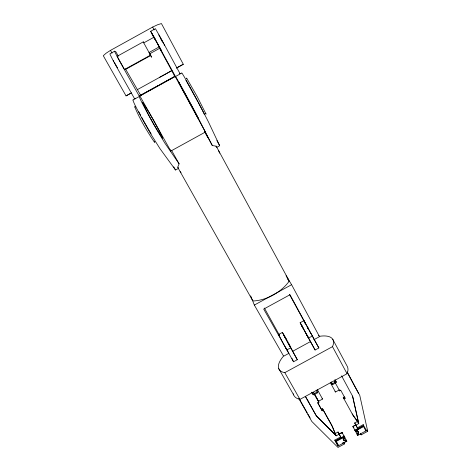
<?xml version="1.0" encoding="UTF-8"?>
<svg xmlns="http://www.w3.org/2000/svg" width="471" height="471" viewBox="0 0 471 471"><rect width="100%" height="100%" fill="white"/><g stroke="black" fill="none" stroke-linecap="round" stroke-linejoin="round"><path stroke-width="0.71" d="M356.158 431.624L356.435 430.6A2.261 2.014 -27.6 0 0 355.805 430.677L355.652 430.37L363.347 426.184L363.565 426.567L355.858 430.753L356.023 431.053A2.261 2.019 -27.6 0 1 357.883 434.474L357.689 434.079A2.261 2.014 -27.6 0 0 356.947 430.647M171.609 150.467L179.104 163.831L177.961 166.587L178.368 168.453L175.524 170.019L160.022 148.706L151.774 135.595A31.221 1.495 60.7 0 1 140.517 115.689L135.801 106.74M140.947 95.054L139.334 96.514A28.949 1.13 60.8 0 0 142.236 103.208L146.976 112.127A31.227 1.213 60.8 0 0 158.179 132.068L164.832 143.09L179.104 163.831M118.339 56.208L115.854 51.775L114.671 51.18L109.979 53.776A14.577 0.642 60.5 0 0 110.185 54.654L112.952 60.223A15.519 0.683 60.5 0 0 116.649 66.964L134.73 99.022L135.642 98.251M133.046 99.982L135.089 98.286M344.76 438.33L343.506 438.53M345.92 440.974L345.932 440.968A2.261 2.019 -26.5 0 1 344.042 437.565L343.665 436.882L335.976 441.056L338.531 445.684L335.976 441.056M357.677 434.091L358.19 435.004L357.978 434.615M176.26 68.165L183.301 64.274L161.423 23.55L157.432 24.822L152.651 27.071L110.491 50.379L106.175 53.164L103.279 55.702L126.045 95.878L131.562 92.84M125.439 68.866L140.676 95.301M175.071 76.314L140.399 95.448M150.679 31.274L155.418 28.684L159.834 36.349A15.572 0.3 61.6 0 1 162.66 41.536L180.181 73.941L175.471 76.537L150.679 31.274L154.441 38.74M143.219 41.895L117.126 56.314L124.527 69.49L125.227 69.596L150.708 55.519L143.219 41.895L143.578 42.514M143.761 42.873L153.958 37.238L155.395 39.747M149.743 53.782L159.893 48.177L157.661 43.903M124.527 69.49L150.484 55.154L150.708 55.519M126.045 95.878L130.432 93.452M159.716 77.297L171.939 70.55M137.155 89.755L171.768 70.65L159.292 47.677M176.902 67.8L183.301 64.274M139.775 95.701L154.3 87.683M155.571 86.982L158.115 85.581M160.022 84.527L174.641 76.461L175.524 76.543A28.966 0.389 61.5 0 1 179.215 82.808L184.114 91.651A31.245 0.418 61.5 0 1 195.029 111.762L212.315 145.557L215.365 146.01L216.825 147.299L219.674 145.733L208.488 122.018L201.441 108.23A31.251 0.701 61.6 0 0 190.578 88.089L185.651 79.246A28.966 0.654 61.6 0 0 181.812 73.052M179.528 73.764L181.824 73.07M134.73 99.022L139.428 96.431L121.406 64.333A15.519 0.577 60.6 0 1 117.709 57.592L114.906 52.04A14.577 0.542 60.6 0 1 114.671 51.18M170.808 151.073L205.368 132.051L175.212 76.514L139.899 96.002L170.808 151.073L170.673 149.813M283.401 355.552A12.128 0.465 61.6 0 1 283.359 355.717L254.34 305.073L291.596 284.702L319.232 336.147L318.702 335.37M288.535 343.288L297.289 359.72L293.521 361.775L286.692 349.594A9.785 0.294 61.5 0 1 282.312 341.769L278.632 334.457L282.394 332.408L286.715 339.921M302.565 327.174L300.145 322.717L303.901 320.663L310.842 333.45L310.218 332.326M286.88 349.906L290.672 347.833L297.289 359.72M312.361 336L318.867 347.957L315.093 350.012L308.564 338.072L312.361 336L289.977 294.74L263.713 309.1L288.611 352.85A12.122 0.371 61.5 0 0 288.629 352.697M289.011 353.279L283.259 356.423A30.75 12.534 -28.9 0 0 284.82 372.643L299.945 399.379L347.068 373.721A30.391 13.582 -28.9 0 0 346.997 365.873L332.714 339.25M292.85 351.189L310.76 341.416M313.957 339.673L320.351 336.188A30.75 12.534 -28.9 0 1 332.497 346.65L347.068 373.721M284.82 372.643L332.497 346.65M322.146 410.789L321.457 409.334L322.553 408.734L323.253 410.188L322.146 410.789L317.701 402.829L318.926 402.157L314.451 394.139L313.221 394.81L312.561 393.415L313.792 392.743L318.249 400.739M335.181 382.699L334.504 381.463L335.611 380.862L336.371 382.205L335.258 382.811L339.662 390.877L340.768 390.271M314.251 393.621L317.195 392.019L317.578 392.808L314.634 394.415L313.792 392.743M331.29 384.342L334.981 382.334M332.332 383.777L332.756 384.548L335.411 383.1L334.504 381.463M318.461 401.28L322.553 399.049L322.158 398.248M330.271 382.481L335.487 392.007L339.179 390M343.241 397.477L344.342 396.882L345.137 398.283L344.03 398.884L343.241 397.477L353.038 415.381L358.608 423.211L352.508 396.064M338.037 432.001L335.146 433.573L336.223 435.822L339.138 434.238L338.037 432.001L339.526 434.674M355.67 431.601L354.869 430.188L363.618 425.431L363.182 424.677L357.365 427.839L354.681 422.952L357.577 421.38L358.796 423.553L355.882 425.136M342.682 433.508L342.034 432.343L339.149 433.909L341.022 437.712M363.182 424.677L366.438 430.624L357.713 435.369L352.85 426.461L355.735 424.895M339.232 434.015L341.705 432.996M353.668 426.655L353.462 426.279L355.799 425.007M343.706 436.228A1.643 1.466 -26.5 0 0 344.101 436.069L346.803 441.292L338.078 446.031L334.822 440.091L340.633 436.929L339.138 434.238M335.193 440.88L343.936 436.128L344.589 437.306A1.654 1.478 -26.5 0 0 343.848 439.39A1.654 1.478 -26.5 0 0 346.02 439.89L346.803 441.292M336.164 441.451L343.865 437.271L344.03 437.571M342.182 443.199L343.459 442.505M343.954 442.764L344.519 443.906L337.995 447.45L311.802 421.451L298.755 398.407M360.58 433.732L361.198 434.845L367.721 431.301L359.756 395.363L347.145 371.919M171.768 70.65L174.794 76.473M356.011 431.059L355.652 430.37M343.135 439.184A2.261 2.014 -26.5 0 0 345.738 440.579L346.214 441.51L346.02 441.115M356.37 432.019L357.177 431.407L357.071 430.759M278.632 334.457L279.132 335.069M344.56 437.93L343.553 437.6M287.893 279.574L288.776 280.121L288.87 281.629C280.857 292.403 266.898 300.198 253.469 300.987L252.338 300.045L177.649 167.176M135.171 107.082L134.641 106.676C139.828 119.145 146.875 130.973 154.423 142.183L154.818 142.348L154.535 141.318M336.223 435.822L316.453 416.099L305.379 396.405M313.898 338.914L311.16 333.715M180.146 171.615L181.023 172.757M352.214 413.915L357.766 421.716M205.444 113.276L206.051 114.129L197.267 96.743L186.593 78.015L186.769 78.616M287.357 350.677L287.734 351.219L287.551 350.583M286.074 275.735L291.596 284.702M185.886 80.164L197.897 101.795M164.179 44.969L164.479 45.457M290.672 347.833L288.17 343.33M151.132 133.952L143.602 120.853M116.72 66.529L117.497 67.848M367.086 430.194L367.721 431.301M289.017 344.837L290.572 347.339L289.318 344.778M366.002 429.864L366.438 430.624M284.967 336.783L283.377 334.21L283.978 335.493M318.867 347.957L314.016 339.273M365.661 430.441L365.879 430.824L363.347 426.184M116.455 66.058L115.389 64.174M305.597 323.689L304.89 322.464L305.626 323.901M278.767 368.669L293.668 394.922M155.66 40.059L152.068 33.759L154.612 38.675M299.332 398.896L307.257 412.902M307.981 414.18L310.142 417.995M308.169 401.004L308.882 402.269M305.591 396.717L316.306 415.758L336.053 435.469L332.408 426.596L323.253 410.188M110.491 50.379L112.051 53.152M173.717 166.816L175.524 170.019M339.144 389.959L339.662 390.877M300.145 322.717L302.476 326.956M334.822 440.091L338.078 446.031M161.123 50.103L156.861 42.308M322.553 408.734L331.678 425.083L335.311 433.921M314.334 394.203L318.808 402.222M311.873 392.172L312.561 393.415M317.707 402.623L321.457 409.334M311.831 392.325L313.221 394.81M264.384 308.034L279.568 335.434M285.332 347.133L286.568 349.347M153.428 36.073L156.113 41.054M159.698 48.03L161.759 51.61L159.298 46.835L149.03 52.505L151.621 57.209L149.69 53.659M343.665 436.882L343.836 437.182A2.261 2.014 -26.5 0 0 343.094 438.648M317.319 389.535L322.553 399.049M316.165 390.165L317.578 392.808M343.842 442.693L344.519 443.906M301.817 325.755L301.128 324.519L301.893 325.938M315.093 350.012L306.132 333.686M344.101 436.069L344.878 437.465M307.398 326.927L308.01 328.046M354.681 422.952L357.783 428.598M358.037 429.069L358.248 429.452M285.479 337.572L287.81 341.828M287.239 341.646L288.511 344.054M302.918 327.745L304.213 330.118M305.226 332.037L306.497 334.357M301.87 325.838L303.295 328.446M306.945 335.158L308.322 337.654L307.598 336.306M307.239 326.956L307.94 328.222M303.012 328.004L306.48 334.245M304.16 330.1L305.343 332.261M360.527 433.626L361.198 434.845M331.313 381.916L332.756 384.548M331.731 383.341L331.92 383.677M352.85 426.461L353.491 427.633A1.643 1.466 -27.6 0 1 353.892 427.474M357.713 435.369L356.936 433.956A1.66 1.478 -27.6 0 0 357.683 431.872A1.66 1.478 -27.6 0 0 355.517 431.365M155.601 40L156.884 42.472M289.43 294.346L305.496 323.765M307.304 327.021L308.016 328.293M334.934 379.614L336.371 382.205M340.663 390.129L345.137 398.283M306.921 335.069L308.564 338.072M301.976 326.109L303.383 328.67M306.091 333.55L307.534 336.176M331.243 383.606L331.431 383.942M335.064 391.224L335.487 392.007M161.889 40.853L162.395 41.784M204.302 130.803L212.315 145.557M205.209 132.728L207.664 137.249M286.121 339.691L287.328 341.911M216.878 140.552L219.674 145.733M341.587 375.858L352.697 396.382L358.796 423.553M152.651 27.071L154.17 29.867M216.124 146.004L288.776 280.121M287.11 277.637L289.17 281.446M305.414 323.553L303.901 320.663M114.424 62.396L115.13 63.703M141.742 117.42L143.272 120.258M347.415 372.714L358.513 393.344M160.876 38.969L161.635 40.388M287.646 341.634L288.941 343.936M286.291 339.897L283.96 335.617M198.214 102.39L202.077 109.784M285.391 338.213L282.394 332.408M154.388 38.116L154.871 39.04M163.72 43.821L158.768 34.901M138.768 111.757L140.529 115.148M342.034 432.343L344.589 437.306M345.726 440.579L345.932 440.968M341.563 432.743L341.758 433.126M202.389 110.391L203.46 112.54M341.281 438.177L341.469 438.572M317.737 390.959L317.901 391.307M113.429 60.435L113.841 61.277M164.191 44.739L164.485 45.34M318.078 400.468L318.926 402.157M203.725 113.075L204.443 114.636M292.002 358.455L293.521 361.775M250.66 295.835L254.34 305.073M218.556 150.49L219.592 153.169M135.807 106.752A28.943 1.395 60.7 0 1 133.04 99.964M299.945 399.379A30.391 13.582 -28.9 0 1 293.321 393.774M355.252 429.958A1.643 1.466 -27.6 0 1 354.904 430.2M162.577 138.074C154.835 126.952 148.165 114.7 142.507 102.337C150.208 113.558 156.843 125.716 162.577 138.074M179.163 83.037L178.715 82.36L198.285 118.409L179.163 83.037"/></g></svg>
